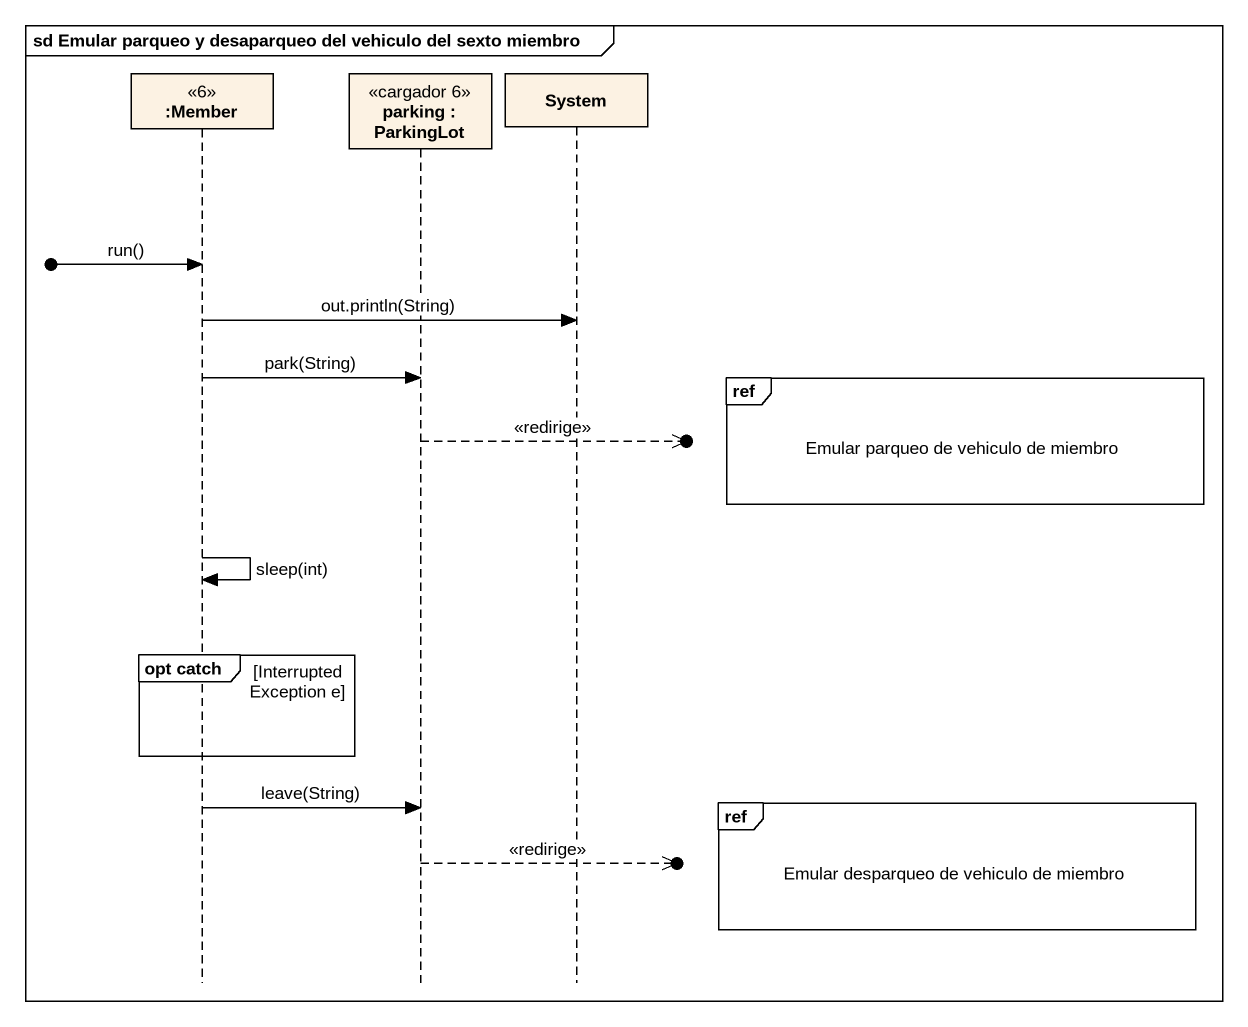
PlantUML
@startuml
mainframe sd Emular parqueo y desaparqueo del vehiculo del sexto miembro
hide footbox
participant ":Member" as Member <<6>>
participant "parking : ParkingLot" as parking <<cargador 6>>
participant System

[o-> Member : run()
Member -> System : out.println(String)
ref over System : Emular parqueo de vehiculo de miembro
Member -> parking : park(String)
parking -->>o] : <<redirige>>
Member -> Member : sleep(int)
group opt catch [InterruptedException e]
end
ref over System : Emular desparqueo de vehiculo de miembro
Member -> parking : leave(String)
parking -->>o] : <<redirige>>
@enduml
